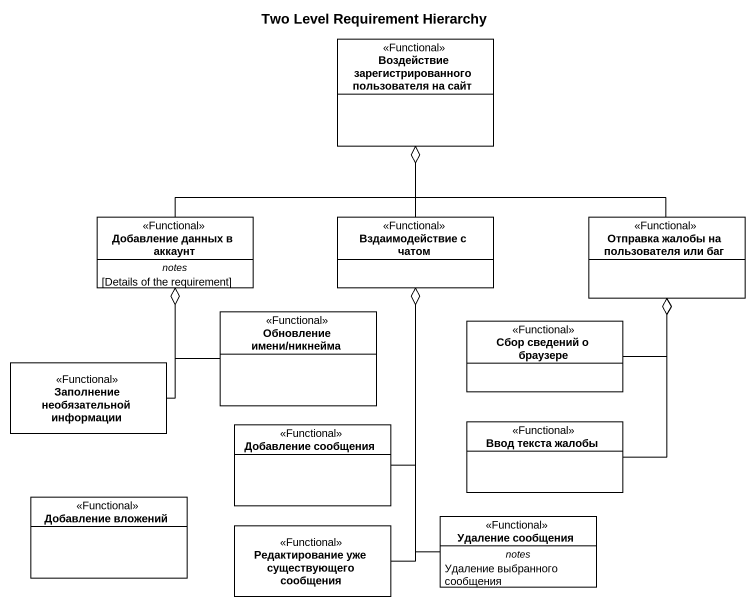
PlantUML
@startuml
title Two Level Requirement Hierarchy
hide circle
hide empty members
class "Воздействие зарегистрированного пользователя на сайт" as Воздействие <<Functional>>
class "Добавление данных в аккаунт" as Добавление_данных_в_аккаунт <<Functional>> {
  -- notes --
  [Details of the requirement]
}
class "Вздаимодействие с чатом" as Вздаимодействие_с_чатом <<Functional>>
class "Отправка жалобы на пользователя или баг" as Отправка_жалобы_на <<Functional>>
class "Обновление имени/никнейма" as Обновление_имени_никнейма <<Functional>>
class "Сбор сведений о браузере" as Сбор_сведений_о_браузере <<Functional>>
class "Заполнение необязательной информации" as Заполнение_необязательной <<Functional>>
class "Добавление сообщения" as Добавление_сообщения <<Functional>>
class "Ввод текста жалобы" as Ввод_текста_жалобы <<Functional>>
class "Добавление вложений" as Добавление_вложений <<Functional>>
class "Редактирование уже существующего сообщения" as Редактирование_уже <<Functional>>
class "Удаление сообщения" as Удаление_сообщения <<Functional>> {
  -- notes --
  Удаление выбранного сообщения
}
Добавление_данных_в_аккаунт -up-o Воздействие
Вздаимодействие_с_чатом -up-o Воздействие
Отправка_жалобы_на -up-o Воздействие
Обновление_имени_никнейма -up-o Добавление_данных_в_аккаунт
Сбор_сведений_о_браузере -up-o Отправка_жалобы_на
Заполнение_необязательной -up-o Добавление_данных_в_аккаунт
Добавление_сообщения -up-o Вздаимодействие_с_чатом
Ввод_текста_жалобы -up-o Отправка_жалобы_на
Редактирование_уже -up-o Вздаимодействие_с_чатом
Удаление_сообщения -up-o Вздаимодействие_с_чатом
@enduml
